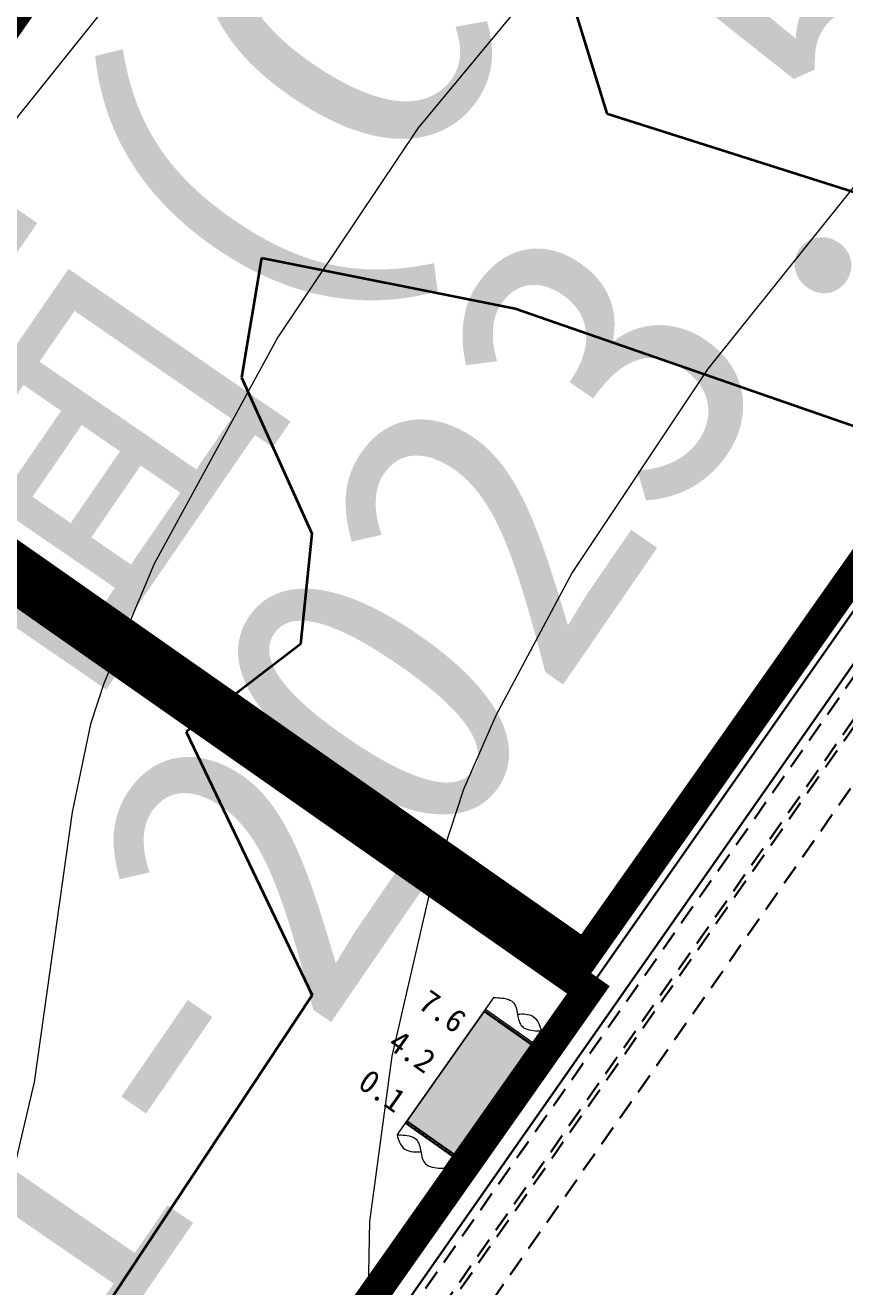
# Model space of a CAD drawing. Header units: inches. Extents: x 36473197 to 36486087, y 3899343 to 3911260.
# Drawn here: x 36480407.9 to 36480549.5, y 3905355 to 3905572.8 of the extents above; entities that cross this region are included whole.
import ezdxf

# ---------------------------------------------------------------- set-up
doc = ezdxf.new("R2010")
doc.units = ezdxf.units.IN
doc.header["$MEASUREMENT"] = 0
doc.linetypes.add('虚线', pattern=[0.0045, 0.00175, -0.001, 0.00175])
doc.layers.get('Defpoints').update_dxf_attribs({"lineweight": 0})
doc.layers.add('0，2022年3季度接续', color=3, linetype='Continuous')
for name, color, linetype, lineweight in [('4煤底板等值线', 7, 'Continuous', 0), ('可采边界', 7, 'Continuous', 0), ('四盘区泄水巷设计', 7, 'Continuous', 0), ('四盘区辅运巷', 7, 'Continuous', 0), ('小柱状', 7, 'Continuous', 0), ('居民地', 7, 'Continuous', 0), ('巷道', 7, 'Continuous', 0), ('巷道注记', 7, 'Continuous', 0), ('西区开拓设计', 7, 'Continuous', 0)]:
    doc.layers.add(name, color=color, linetype=linetype, lineweight=lineweight)
doc.styles.add('仿宋', font='simfang.ttf')
doc.styles.add('宋体', font='SIMSUN.TTC')
doc.styles.add('黑体', font='simhei.ttf')
doc.dimstyles.get("Standard").update_dxf_attribs({"dimtxt": 30, "dimasz": 20, "dimexe": 0.18, "dimexo": 0.0625, "dimgap": 0.09, "dimtad": 1, "dimdec": 0, "dimzin": 0, "dimdsep": 46, "dimtxsty": '仿宋', "dimcen": 0.09, "dimclrd": 150, "dimclre": 150, "dimadec": 0, "dimazin": 0, "dimtfac": 1, "dimtdec": 0, "dimtofl": 0, "dimtmove": 0, "dimatfit": 3, "dimfxl": 1, "dimtolj": 1, "dimtzin": 0, "dimlwd": 0, "dimarcsym": 0})

# ---------------------------------------------------------------- blocks, each defined once
blk = doc.blocks.new('*D204')
at = {"layer": 'Defpoints', "color": 0, "transparency": 16777216}
for p in [(36476925.52, 3911082.36), (36486060.15, 3904950.04), (36485936.09, 3904772.87)]:
    blk.add_point(p, dxfattribs=at)
at = {"layer": '四盘区辅运巷', "color": 150, "lineweight": -2, "transparency": 16777216}
for p, q in [((36476925.55, 3911082.41), (36477049.68, 3911259.68)), ((36485936.12, 3904772.92), (36486060.25, 3904950.19))]:
    blk.add_line(p, q, dxfattribs=at)
at = {"layer": '四盘区辅运巷', "color": 150, "lineweight": 0, "transparency": 16777216}
blk.add_line((36477065.96, 3911248.06), (36486043.76, 3904961.51), dxfattribs=at)
at = {"layer": '四盘区辅运巷', "color": 150, "transparency": 16777216}
for points in [[(36477067.87, 3911250.79), (36477064.05, 3911245.33), (36477049.58, 3911259.53)], [(36486045.68, 3904964.24), (36486041.85, 3904958.78), (36486060.15, 3904950.04)]]:
    blk.add_solid(points, dxfattribs=at)
at = {"layer": '四盘区辅运巷', "color": 0, "transparency": 16777216, "insert": (36481563.62, 3908117.29), "char_height": 30, "attachment_point": 5, "rotation": 324.9991, "style": '仿宋'}
blk.add_mtext('\\A1;1100', dxfattribs=at)
blk = doc.blocks.new('*D224')
at = {"layer": 'Defpoints', "color": 0, "transparency": 16777216}
for p in [(36480515.91, 3905753.51), (36480019.68, 3905112.14), (36480051.32, 3905089.99)]:
    blk.add_point(p, dxfattribs=at)
at = {"layer": '可采边界', "color": 150, "lineweight": -2, "transparency": 16777216}
for p, q in [((36480515.86, 3905753.54), (36480484.13, 3905775.76)), ((36480051.27, 3905090.03), (36480019.54, 3905112.25))]:
    blk.add_line(p, q, dxfattribs=at)
at = {"layer": '可采边界', "color": 150, "lineweight": 0, "transparency": 16777216}
blk.add_line((36480472.81, 3905759.28), (36480031.16, 3905128.53), dxfattribs=at)
at = {"layer": '可采边界', "color": 150, "transparency": 16777216}
for points in [[(36480475.54, 3905757.36), (36480470.07, 3905761.19), (36480484.28, 3905775.66)], [(36480033.89, 3905126.61), (36480028.43, 3905130.44), (36480019.68, 3905112.14)]]:
    blk.add_solid(points, dxfattribs=at)
at = {"layer": '可采边界', "color": 0, "transparency": 16777216, "insert": (36480264.48, 3905435.15), "char_height": 30, "attachment_point": 5, "rotation": 235.0004, "style": '仿宋'}
blk.add_mtext('\\A1;810', dxfattribs=at)

msp = doc.modelspace()

# ---------------------------------------------------------------- hatches: boundary and pattern name
at = {"layer": '小柱状'}
msp.add_hatch(color=7, dxfattribs=at).paths.add_polyline_path([(36480473.86, 3905383.63), (36480482.03, 3905377.87), (36480495.41, 3905396.83), (36480487.23, 3905402.59)], flags=17)
at = {"layer": '小柱状', "lineweight": 0}
h = msp.add_hatch(dxfattribs=at)
h.set_pattern_fill('细粒砂岩_1', color=256, scale=100, angle=-35, style=0, pattern_type=2)
h.set_pattern_definition([(145, (36480487.4427, 3905396.7326), (-0.344146, -0.49149), [0.007222, -0.592778]), (145, (36480487.4469, 3905396.7309), (-0.344146, -0.49149), [0.016, -0.584]), (145, (36480487.4495, 3905396.7303), (-0.344146, -0.49149), [0.021, -0.579]), (145, (36480487.4519, 3905396.7298), (-0.344146, -0.49149), [0.02552, -0.57448]), (145, (36480487.45357, 3905396.7299), (-0.344146, -0.49149), [0.02812, -0.57188]), (145, (36480487.4552, 3905396.72997), (-0.344146, -0.49149), [0.03072, -0.56928]), (145, (36480487.45684, 3905396.73004), (-0.344146, -0.49149), [0.03332, -0.56668]), (145, (36480487.4584, 3905396.7302), (-0.344146, -0.49149), [0.035708, -0.564292]), (145, (36480487.4596, 3905396.73056), (-0.344146, -0.49149), [0.037246, -0.562754]), (145, (36480487.4608, 3905396.73093), (-0.344146, -0.49149), [0.038785, -0.561215]), (145, (36480487.462, 3905396.7313), (-0.344146, -0.49149), [0.040323, -0.559677]), (145, (36480487.4632, 3905396.7317), (-0.344146, -0.49149), [0.04186, -0.55814]), (145, (36480487.4644, 3905396.73207), (-0.344146, -0.49149), [9e-17, -0.6]), (145, (36480487.4644, 3905396.73207), (-0.344146, -0.49149), [0.0434, -0.5566]), (145, (36480487.4653, 3905396.73266), (-0.344146, -0.49149), [0.0442, -0.5558]), (145, (36480487.4662, 3905396.73325), (-0.344146, -0.49149), [0.045, -0.555]), (145, (36480487.4671, 3905396.73384), (-0.344146, -0.49149), [0.0458, -0.5542]), (145, (36480487.468, 3905396.7344), (-0.344146, -0.49149), [0.0466, -0.5534]), (145, (36480487.4689, 3905396.735), (-0.344146, -0.49149), [0.0474, -0.5526]), (145, (36480487.4698, 3905396.7356), (-0.344146, -0.49149), [4e-17, -0.6]), (145, (36480487.4698, 3905396.7356), (-0.344146, -0.49149), [0.0482, -0.5518]), (145, (36480487.4705, 3905396.73635), (-0.344146, -0.49149), [0.048477, -0.551523]), (145, (36480487.4712, 3905396.7371), (-0.344146, -0.49149), [0.048754, -0.551246]), (145, (36480487.4719, 3905396.7378), (-0.344146, -0.49149), [0.04903, -0.55097]), (145, (36480487.47257, 3905396.73856), (-0.344146, -0.49149), [0.049308, -0.550692]), (145, (36480487.47326, 3905396.7393), (-0.344146, -0.49149), [0.049585, -0.550415]), (145, (36480487.47394, 3905396.74004), (-0.344146, -0.49149), [0.04986, -0.55014]), (145, (36480487.4745, 3905396.74086), (-0.344146, -0.49149), [0.04986, -0.55014]), (145, (36480487.475, 3905396.74176), (-0.344146, -0.49149), [0.049585, -0.550415]), (145, (36480487.47544, 3905396.74266), (-0.344146, -0.49149), [0.049308, -0.550692]), (145, (36480487.4759, 3905396.74356), (-0.344146, -0.49149), [0.04903, -0.55097]), (145, (36480487.47636, 3905396.74446), (-0.344146, -0.49149), [0.048754, -0.551246]), (145, (36480487.4768, 3905396.74536), (-0.344146, -0.49149), [0.048477, -0.551523]), (145, (36480487.4773, 3905396.74625), (-0.344146, -0.49149), [0.0482, -0.5518]), (145, (36480487.4378, 3905396.7739), (-0.344146, -0.49149), [4e-17, -0.6]), (145, (36480487.4775, 3905396.7473), (-0.344146, -0.49149), [0.0474, -0.5526]), (145, (36480487.47777, 3905396.74835), (-0.344146, -0.49149), [0.0466, -0.5534]), (145, (36480487.478, 3905396.7494), (-0.344146, -0.49149), [0.0458, -0.5542]), (145, (36480487.47826, 3905396.75045), (-0.344146, -0.49149), [0.045, -0.555]), (145, (36480487.4785, 3905396.7515), (-0.344146, -0.49149), [0.0442, -0.5558]), (145, (36480487.47875, 3905396.75255), (-0.344146, -0.49149), [0.0434, -0.5566]), (145, (36480487.4432, 3905396.77744), (-0.344146, -0.49149), [0, -0.6]), (145, (36480487.4787, 3905396.7538), (-0.344146, -0.49149), [0.04186, -0.55814]), (145, (36480487.47864, 3905396.75507), (-0.344146, -0.49149), [0.040323, -0.559677]), (145, (36480487.4786, 3905396.7563), (-0.344146, -0.49149), [0.038785, -0.561215]), (145, (36480487.4785, 3905396.7576), (-0.344146, -0.49149), [0.037246, -0.562754]), (145, (36480487.4785, 3905396.75885), (-0.344146, -0.49149), [0.035708, -0.564292]), (145, (36480487.47807, 3905396.76035), (-0.344146, -0.49149), [0.03332, -0.56668]), (145, (36480487.4776, 3905396.7619), (-0.344146, -0.49149), [0.03072, -0.56928]), (145, (36480487.4771, 3905396.7635), (-0.344146, -0.49149), [0.02812, -0.57188]), (145, (36480487.4766, 3905396.76505), (-0.344146, -0.49149), [0.02552, -0.57448]), (145, (36480487.4753, 3905396.76716), (-0.344146, -0.49149), [0.021, -0.579]), (145, (36480487.47384, 3905396.7694), (-0.344146, -0.49149), [0.016, -0.584]), (145, (36480487.4719, 3905396.77176), (-0.344146, -0.49149), [0.01011, -0.58989]), (145, (36480487.38176, 3905396.7725), (-0.344146, -0.49149), [0.007222, -0.592778]), (145, (36480487.3859, 3905396.7708), (-0.344146, -0.49149), [0.016, -0.584]), (145, (36480487.38855, 3905396.7702), (-0.344146, -0.49149), [0.021, -0.579]), (145, (36480487.391, 3905396.7697), (-0.344146, -0.49149), [0.02552, -0.57448]), (145, (36480487.3926, 3905396.76977), (-0.344146, -0.49149), [0.02812, -0.57188]), (145, (36480487.39425, 3905396.76984), (-0.344146, -0.49149), [0.03072, -0.56928]), (145, (36480487.3959, 3905396.7699), (-0.344146, -0.49149), [0.03332, -0.56668]), (145, (36480487.39744, 3905396.77005), (-0.344146, -0.49149), [0.035708, -0.564292]), (145, (36480487.39865, 3905396.7704), (-0.344146, -0.49149), [0.037246, -0.562754]), (145, (36480487.39985, 3905396.7708), (-0.344146, -0.49149), [0.038785, -0.561215]), (145, (36480487.40105, 3905396.7712), (-0.344146, -0.49149), [0.040323, -0.559677]), (145, (36480487.40226, 3905396.77156), (-0.344146, -0.49149), [0.04186, -0.55814]), (145, (36480487.40346, 3905396.77194), (-0.344146, -0.49149), [2e-17, -0.6]), (145, (36480487.40346, 3905396.77194), (-0.344146, -0.49149), [0.0434, -0.5566]), (145, (36480487.40436, 3905396.7725), (-0.344146, -0.49149), [0.0442, -0.5558]), (145, (36480487.40526, 3905396.7731), (-0.344146, -0.49149), [0.045, -0.555]), (145, (36480487.40616, 3905396.7737), (-0.344146, -0.49149), [0.0458, -0.5542]), (145, (36480487.40706, 3905396.7743), (-0.344146, -0.49149), [0.0466, -0.5534]), (145, (36480487.40797, 3905396.7749), (-0.344146, -0.49149), [0.0474, -0.5526]), (145, (36480487.40887, 3905396.7755), (-0.344146, -0.49149), [2e-17, -0.6]), (145, (36480487.40887, 3905396.7755), (-0.344146, -0.49149), [0.0482, -0.5518]), (145, (36480487.40955, 3905396.7762), (-0.344146, -0.49149), [0.048477, -0.551523]), (145, (36480487.41024, 3905396.77696), (-0.344146, -0.49149), [0.048754, -0.551246]), (145, (36480487.4109, 3905396.7777), (-0.344146, -0.49149), [0.04903, -0.55097]), (145, (36480487.4116, 3905396.77844), (-0.344146, -0.49149), [0.049308, -0.550692]), (145, (36480487.4123, 3905396.7792), (-0.344146, -0.49149), [0.049585, -0.550415]), (145, (36480487.413, 3905396.7799), (-0.344146, -0.49149), [0.04986, -0.55014]), (145, (36480487.41356, 3905396.78074), (-0.344146, -0.49149), [0.04986, -0.55014]), (145, (36480487.414, 3905396.78163), (-0.344146, -0.49149), [0.049585, -0.550415]), (145, (36480487.4145, 3905396.78253), (-0.344146, -0.49149), [0.049308, -0.550692]), (145, (36480487.41494, 3905396.78343), (-0.344146, -0.49149), [0.04903, -0.55097]), (145, (36480487.4154, 3905396.7843), (-0.344146, -0.49149), [0.048754, -0.551246]), (145, (36480487.41586, 3905396.7852), (-0.344146, -0.49149), [0.048477, -0.551523]), (145, (36480487.4163, 3905396.7861), (-0.344146, -0.49149), [0.0482, -0.5518]), (145, (36480487.37684, 3905396.8138), (-0.344146, -0.49149), [0, -0.6]), (145, (36480487.41657, 3905396.7872), (-0.344146, -0.49149), [0.0474, -0.5526]), (145, (36480487.4168, 3905396.7882), (-0.344146, -0.49149), [0.0466, -0.5534]), (145, (36480487.41706, 3905396.7893), (-0.344146, -0.49149), [0.0458, -0.5542]), (145, (36480487.4173, 3905396.7903), (-0.344146, -0.49149), [0.045, -0.555]), (145, (36480487.41755, 3905396.79137), (-0.344146, -0.49149), [0.0442, -0.5558]), (145, (36480487.4178, 3905396.7924), (-0.344146, -0.49149), [0.0434, -0.5566]), (145, (36480487.38225, 3905396.8173), (-0.344146, -0.49149), [4e-17, -0.6]), (145, (36480487.41774, 3905396.7937), (-0.344146, -0.49149), [0.04186, -0.55814]), (145, (36480487.4177, 3905396.79494), (-0.344146, -0.49149), [0.040323, -0.559677]), (145, (36480487.4176, 3905396.7962), (-0.344146, -0.49149), [0.038785, -0.561215]), (145, (36480487.4176, 3905396.79746), (-0.344146, -0.49149), [0.037246, -0.562754]), (145, (36480487.4175, 3905396.7987), (-0.344146, -0.49149), [0.035708, -0.564292]), (145, (36480487.4171, 3905396.8002), (-0.344146, -0.49149), [0.03332, -0.56668]), (145, (36480487.4166, 3905396.8018), (-0.344146, -0.49149), [0.03072, -0.56928]), (145, (36480487.4161, 3905396.80335), (-0.344146, -0.49149), [0.02812, -0.57188]), (145, (36480487.41564, 3905396.8049), (-0.344146, -0.49149), [0.02552, -0.57448]), (145, (36480487.41436, 3905396.80703), (-0.344146, -0.49149), [0.021, -0.579]), (145, (36480487.4129, 3905396.8093), (-0.344146, -0.49149), [0.016, -0.584]), (145, (36480487.41093, 3905396.81163), (-0.344146, -0.49149), [0.01011, -0.58989]), (145, (36480487.3199, 3905396.8186), (-0.344146, -0.49149), [0.007222, -0.592778]), (145, (36480487.3241, 3905396.8169), (-0.344146, -0.49149), [0.016, -0.584]), (145, (36480487.3267, 3905396.8163), (-0.344146, -0.49149), [0.021, -0.579]), (145, (36480487.32914, 3905396.8158), (-0.344146, -0.49149), [0.02552, -0.57448]), (145, (36480487.3308, 3905396.8159), (-0.344146, -0.49149), [0.02812, -0.57188]), (145, (36480487.3324, 3905396.81595), (-0.344146, -0.49149), [0.03072, -0.56928]), (145, (36480487.33405, 3905396.816), (-0.344146, -0.49149), [0.03332, -0.56668]), (145, (36480487.3356, 3905396.81616), (-0.344146, -0.49149), [0.035708, -0.564292]), (145, (36480487.3368, 3905396.81653), (-0.344146, -0.49149), [0.037246, -0.562754]), (145, (36480487.338, 3905396.8169), (-0.344146, -0.49149), [0.038785, -0.561215]), (145, (36480487.3392, 3905396.8173), (-0.344146, -0.49149), [0.040323, -0.559677]), (145, (36480487.3404, 3905396.81767), (-0.344146, -0.49149), [0.04186, -0.55814]), (145, (36480487.3416, 3905396.81805), (-0.344146, -0.49149), [0, -0.6]), (145, (36480487.3416, 3905396.81805), (-0.344146, -0.49149), [0.0434, -0.5566]), (145, (36480487.3425, 3905396.81864), (-0.344146, -0.49149), [0.0442, -0.5558]), (145, (36480487.3434, 3905396.8192), (-0.344146, -0.49149), [0.045, -0.555]), (145, (36480487.3443, 3905396.8198), (-0.344146, -0.49149), [0.0458, -0.5542]), (145, (36480487.3452, 3905396.8204), (-0.344146, -0.49149), [0.0466, -0.5534]), (145, (36480487.3461, 3905396.821), (-0.344146, -0.49149), [0.0474, -0.5526]), (145, (36480487.347, 3905396.8216), (-0.344146, -0.49149), [3e-17, -0.6]), (145, (36480487.347, 3905396.8216), (-0.344146, -0.49149), [0.0482, -0.5518]), (145, (36480487.3477, 3905396.8223), (-0.344146, -0.49149), [0.048477, -0.551523]), (145, (36480487.3484, 3905396.82306), (-0.344146, -0.49149), [0.048754, -0.551246]), (145, (36480487.3491, 3905396.8238), (-0.344146, -0.49149), [0.04903, -0.55097]), (145, (36480487.3498, 3905396.82454), (-0.344146, -0.49149), [0.049308, -0.550692]), (145, (36480487.35046, 3905396.8253), (-0.344146, -0.49149), [0.049585, -0.550415]), (145, (36480487.35115, 3905396.826), (-0.344146, -0.49149), [0.04986, -0.55014]), (145, (36480487.3517, 3905396.82684), (-0.344146, -0.49149), [0.04986, -0.55014]), (145, (36480487.3522, 3905396.82774), (-0.344146, -0.49149), [0.049585, -0.550415]), (145, (36480487.35265, 3905396.82864), (-0.344146, -0.49149), [0.049308, -0.550692]), (145, (36480487.3531, 3905396.82954), (-0.344146, -0.49149), [0.04903, -0.55097]), (145, (36480487.35357, 3905396.83044), (-0.344146, -0.49149), [0.048754, -0.551246]), (145, (36480487.354, 3905396.83134), (-0.344146, -0.49149), [0.048477, -0.551523]), (145, (36480487.3545, 3905396.83223), (-0.344146, -0.49149), [0.0482, -0.5518]), (145, (36480487.315, 3905396.8599), (-0.344146, -0.49149), [3e-17, -0.6]), (145, (36480487.35473, 3905396.8333), (-0.344146, -0.49149), [0.0474, -0.5526]), (145, (36480487.355, 3905396.83433), (-0.344146, -0.49149), [0.0466, -0.5534]), (145, (36480487.3552, 3905396.8354), (-0.344146, -0.49149), [0.0458, -0.5542]), (145, (36480487.3555, 3905396.8364), (-0.344146, -0.49149), [0.045, -0.555]), (145, (36480487.3557, 3905396.8375), (-0.344146, -0.49149), [0.0442, -0.5558]), (145, (36480487.35596, 3905396.8385), (-0.344146, -0.49149), [0.0434, -0.5566]), (145, (36480487.3204, 3905396.8634), (-0.344146, -0.49149), [3e-17, -0.6]), (145, (36480487.3559, 3905396.8398), (-0.344146, -0.49149), [0.04186, -0.55814]), (145, (36480487.35585, 3905396.84105), (-0.344146, -0.49149), [0.040323, -0.559677]), (145, (36480487.3558, 3905396.8423), (-0.344146, -0.49149), [0.038785, -0.561215]), (145, (36480487.35574, 3905396.84357), (-0.344146, -0.49149), [0.037246, -0.562754]), (145, (36480487.3557, 3905396.8448), (-0.344146, -0.49149), [0.035708, -0.564292]), (145, (36480487.3553, 3905396.84633), (-0.344146, -0.49149), [0.03332, -0.56668]), (145, (36480487.3548, 3905396.8479), (-0.344146, -0.49149), [0.03072, -0.56928]), (145, (36480487.3543, 3905396.84946), (-0.344146, -0.49149), [0.02812, -0.57188]), (145, (36480487.3538, 3905396.851), (-0.344146, -0.49149), [0.02552, -0.57448]), (145, (36480487.3525, 3905396.85314), (-0.344146, -0.49149), [0.021, -0.579]), (145, (36480487.35105, 3905396.8554), (-0.344146, -0.49149), [0.016, -0.584]), (145, (36480487.3491, 3905396.85774), (-0.344146, -0.49149), [0.01011, -0.58989]), (145, (36480487.0249, 3905396.65894), (-0.344146, -0.49149), [0.007222, -0.592778]), (145, (36480487.02906, 3905396.65724), (-0.344146, -0.49149), [0.016, -0.584]), (145, (36480487.0317, 3905396.6566), (-0.344146, -0.49149), [0.021, -0.579]), (145, (36480487.0341, 3905396.65615), (-0.344146, -0.49149), [0.02552, -0.57448]), (145, (36480487.03575, 3905396.6562), (-0.344146, -0.49149), [0.02812, -0.57188]), (145, (36480487.0374, 3905396.6563), (-0.344146, -0.49149), [0.03072, -0.56928]), (145, (36480487.039, 3905396.6564), (-0.344146, -0.49149), [0.03332, -0.56668]), (145, (36480487.0406, 3905396.6565), (-0.344146, -0.49149), [0.035708, -0.564292]), (145, (36480487.0418, 3905396.6569), (-0.344146, -0.49149), [0.037246, -0.562754]), (145, (36480487.043, 3905396.65726), (-0.344146, -0.49149), [0.038785, -0.561215]), (145, (36480487.0442, 3905396.65764), (-0.344146, -0.49149), [0.040323, -0.559677]), (145, (36480487.0454, 3905396.658), (-0.344146, -0.49149), [0.04186, -0.55814]), (145, (36480487.0466, 3905396.6584), (-0.344146, -0.49149), [1e-17, -0.6]), (145, (36480487.0466, 3905396.6584), (-0.344146, -0.49149), [0.0434, -0.5566]), (145, (36480487.0475, 3905396.659), (-0.344146, -0.49149), [0.0442, -0.5558]), (145, (36480487.0484, 3905396.6596), (-0.344146, -0.49149), [0.045, -0.555]), (145, (36480487.0493, 3905396.66016), (-0.344146, -0.49149), [0.0458, -0.5542]), (145, (36480487.0502, 3905396.66075), (-0.344146, -0.49149), [0.0466, -0.5534]), (145, (36480487.0511, 3905396.66134), (-0.344146, -0.49149), [0.0474, -0.5526]), (145, (36480487.052, 3905396.66193), (-0.344146, -0.49149), [0, -0.6]), (145, (36480487.052, 3905396.66193), (-0.344146, -0.49149), [0.0482, -0.5518]), (145, (36480487.0527, 3905396.6627), (-0.344146, -0.49149), [0.048477, -0.551523]), (145, (36480487.0534, 3905396.6634), (-0.344146, -0.49149), [0.048754, -0.551246]), (145, (36480487.05406, 3905396.66415), (-0.344146, -0.49149), [0.04903, -0.55097]), (145, (36480487.05475, 3905396.6649), (-0.344146, -0.49149), [0.049308, -0.550692]), (145, (36480487.05544, 3905396.66563), (-0.344146, -0.49149), [0.049585, -0.550415]), (145, (36480487.0561, 3905396.6664), (-0.344146, -0.49149), [0.04986, -0.55014]), (145, (36480487.0567, 3905396.6672), (-0.344146, -0.49149), [0.04986, -0.55014]), (145, (36480487.05716, 3905396.6681), (-0.344146, -0.49149), [0.049585, -0.550415]), (145, (36480487.0576, 3905396.669), (-0.344146, -0.49149), [0.049308, -0.550692]), (145, (36480487.0581, 3905396.6699), (-0.344146, -0.49149), [0.04903, -0.55097]), (145, (36480487.05854, 3905396.6708), (-0.344146, -0.49149), [0.048754, -0.551246]), (145, (36480487.059, 3905396.6717), (-0.344146, -0.49149), [0.048477, -0.551523]), (145, (36480487.05946, 3905396.6726), (-0.344146, -0.49149), [0.0482, -0.5518]), (145, (36480487.02, 3905396.7002), (-0.344146, -0.49149), [2e-17, -0.6]), (145, (36480487.0597, 3905396.67363), (-0.344146, -0.49149), [0.0474, -0.5526]), (145, (36480487.05995, 3905396.6747), (-0.344146, -0.49149), [0.0466, -0.5534]), (145, (36480487.0602, 3905396.6757), (-0.344146, -0.49149), [0.0458, -0.5542]), (145, (36480487.06044, 3905396.6768), (-0.344146, -0.49149), [0.045, -0.555]), (145, (36480487.0607, 3905396.6778), (-0.344146, -0.49149), [0.0442, -0.5558]), (145, (36480487.06093, 3905396.6789), (-0.344146, -0.49149), [0.0434, -0.5566]), (145, (36480487.0254, 3905396.70377), (-0.344146, -0.49149), [4e-17, -0.6]), (145, (36480487.0609, 3905396.68013), (-0.344146, -0.49149), [0.04186, -0.55814]), (145, (36480487.0608, 3905396.6814), (-0.344146, -0.49149), [0.040323, -0.559677]), (145, (36480487.06076, 3905396.68265), (-0.344146, -0.49149), [0.038785, -0.561215]), (145, (36480487.0607, 3905396.6839), (-0.344146, -0.49149), [0.037246, -0.562754]), (145, (36480487.06065, 3905396.6852), (-0.344146, -0.49149), [0.035708, -0.564292]), (145, (36480487.06025, 3905396.6867), (-0.344146, -0.49149), [0.03332, -0.56668]), (145, (36480487.05976, 3905396.68824), (-0.344146, -0.49149), [0.03072, -0.56928]), (145, (36480487.05926, 3905396.6898), (-0.344146, -0.49149), [0.02812, -0.57188]), (145, (36480487.0588, 3905396.6914), (-0.344146, -0.49149), [0.02552, -0.57448]), (145, (36480487.0575, 3905396.6935), (-0.344146, -0.49149), [0.021, -0.579]), (145, (36480487.056, 3905396.69574), (-0.344146, -0.49149), [0.016, -0.584]), (145, (36480487.05407, 3905396.6981), (-0.344146, -0.49149), [0.01011, -0.58989]), (145, (36480486.96394, 3905396.6988), (-0.344146, -0.49149), [0.007222, -0.592778]), (145, (36480486.9681, 3905396.6971), (-0.344146, -0.49149), [0.016, -0.584]), (145, (36480486.97073, 3905396.6965), (-0.344146, -0.49149), [0.021, -0.579]), (145, (36480486.97316, 3905396.696), (-0.344146, -0.49149), [0.02552, -0.57448]), (145, (36480486.9748, 3905396.6961), (-0.344146, -0.49149), [0.02812, -0.57188]), (145, (36480486.97643, 3905396.69617), (-0.344146, -0.49149), [0.03072, -0.56928]), (145, (36480486.9781, 3905396.69624), (-0.344146, -0.49149), [0.03332, -0.56668]), (145, (36480486.9796, 3905396.6964), (-0.344146, -0.49149), [0.035708, -0.564292]), (145, (36480486.9808, 3905396.69676), (-0.344146, -0.49149), [0.037246, -0.562754]), (145, (36480486.98203, 3905396.69713), (-0.344146, -0.49149), [0.038785, -0.561215]), (145, (36480486.98323, 3905396.6975), (-0.344146, -0.49149), [0.040323, -0.559677]), (145, (36480486.98444, 3905396.6979), (-0.344146, -0.49149), [0.04186, -0.55814]), (145, (36480486.98564, 3905396.69827), (-0.344146, -0.49149), [0, -0.6]), (145, (36480486.98564, 3905396.69827), (-0.344146, -0.49149), [0.0434, -0.5566]), (145, (36480486.98654, 3905396.69886), (-0.344146, -0.49149), [0.0442, -0.5558]), (145, (36480486.98744, 3905396.69945), (-0.344146, -0.49149), [0.045, -0.555]), (145, (36480486.98835, 3905396.70004), (-0.344146, -0.49149), [0.0458, -0.5542]), (145, (36480486.98925, 3905396.7006), (-0.344146, -0.49149), [0.0466, -0.5534]), (145, (36480486.99015, 3905396.7012), (-0.344146, -0.49149), [0.0474, -0.5526]), (145, (36480486.99105, 3905396.7018), (-0.344146, -0.49149), [2e-17, -0.6]), (145, (36480486.99105, 3905396.7018), (-0.344146, -0.49149), [0.0482, -0.5518]), (145, (36480486.99174, 3905396.70255), (-0.344146, -0.49149), [0.048477, -0.551523]), (145, (36480486.9924, 3905396.7033), (-0.344146, -0.49149), [0.048754, -0.551246]), (145, (36480486.9931, 3905396.704), (-0.344146, -0.49149), [0.04903, -0.55097]), (145, (36480486.9938, 3905396.70476), (-0.344146, -0.49149), [0.049308, -0.550692]), (145, (36480486.9945, 3905396.7055), (-0.344146, -0.49149), [0.049585, -0.550415]), (145, (36480486.9952, 3905396.70624), (-0.344146, -0.49149), [0.04986, -0.55014]), (145, (36480486.99574, 3905396.70706), (-0.344146, -0.49149), [0.04986, -0.55014]), (145, (36480486.9962, 3905396.70796), (-0.344146, -0.49149), [0.049585, -0.550415]), (145, (36480486.99666, 3905396.70886), (-0.344146, -0.49149), [0.049308, -0.550692]), (145, (36480486.9971, 3905396.70976), (-0.344146, -0.49149), [0.04903, -0.55097]), (145, (36480486.9976, 3905396.71066), (-0.344146, -0.49149), [0.048754, -0.551246]), (145, (36480486.99805, 3905396.71156), (-0.344146, -0.49149), [0.048477, -0.551523]), (145, (36480486.9985, 3905396.71245), (-0.344146, -0.49149), [0.0482, -0.5518]), (145, (36480486.959, 3905396.7401), (-0.344146, -0.49149), [2e-17, -0.6]), (145, (36480486.99875, 3905396.7135), (-0.344146, -0.49149), [0.0474, -0.5526]), (145, (36480486.999, 3905396.71455), (-0.344146, -0.49149), [0.0466, -0.5534]), (145, (36480486.99924, 3905396.7156), (-0.344146, -0.49149), [0.0458, -0.5542]), (145, (36480486.9995, 3905396.71665), (-0.344146, -0.49149), [0.045, -0.555]), (145, (36480486.99973, 3905396.7177), (-0.344146, -0.49149), [0.0442, -0.5558]), (145, (36480487, 3905396.71875), (-0.344146, -0.49149), [0.0434, -0.5566]), (145, (36480486.9644, 3905396.74364), (-0.344146, -0.49149), [2e-17, -0.6]), (145, (36480486.9999, 3905396.72), (-0.344146, -0.49149), [0.04186, -0.55814]), (145, (36480486.99987, 3905396.72127), (-0.344146, -0.49149), [0.040323, -0.559677]), (145, (36480486.9998, 3905396.7225), (-0.344146, -0.49149), [0.038785, -0.561215]), (145, (36480486.99975, 3905396.7238), (-0.344146, -0.49149), [0.037246, -0.562754]), (145, (36480486.9997, 3905396.72505), (-0.344146, -0.49149), [0.035708, -0.564292]), (145, (36480486.9993, 3905396.72655), (-0.344146, -0.49149), [0.03332, -0.56668]), (145, (36480486.9988, 3905396.7281), (-0.344146, -0.49149), [0.03072, -0.56928]), (145, (36480486.9983, 3905396.7297), (-0.344146, -0.49149), [0.02812, -0.57188]), (145, (36480486.9978, 3905396.73125), (-0.344146, -0.49149), [0.02552, -0.57448]), (145, (36480486.99654, 3905396.73336), (-0.344146, -0.49149), [0.021, -0.579]), (145, (36480486.99507, 3905396.7356), (-0.344146, -0.49149), [0.016, -0.584]), (145, (36480486.9931, 3905396.73796), (-0.344146, -0.49149), [0.01011, -0.58989]), (145, (36480486.9021, 3905396.7449), (-0.344146, -0.49149), [0.007222, -0.592778]), (145, (36480486.9063, 3905396.7432), (-0.344146, -0.49149), [0.016, -0.584]), (145, (36480486.9089, 3905396.7426), (-0.344146, -0.49149), [0.021, -0.579]), (145, (36480486.9113, 3905396.7421), (-0.344146, -0.49149), [0.02552, -0.57448]), (145, (36480486.91296, 3905396.7422), (-0.344146, -0.49149), [0.02812, -0.57188]), (145, (36480486.9146, 3905396.7423), (-0.344146, -0.49149), [0.03072, -0.56928]), (145, (36480486.91623, 3905396.74235), (-0.344146, -0.49149), [0.03332, -0.56668]), (145, (36480486.9178, 3905396.7425), (-0.344146, -0.49149), [0.035708, -0.564292]), (145, (36480486.919, 3905396.74286), (-0.344146, -0.49149), [0.037246, -0.562754]), (145, (36480486.9202, 3905396.74324), (-0.344146, -0.49149), [0.038785, -0.561215]), (145, (36480486.9214, 3905396.7436), (-0.344146, -0.49149), [0.040323, -0.559677]), (145, (36480486.9226, 3905396.744), (-0.344146, -0.49149), [0.04186, -0.55814]), (145, (36480486.9238, 3905396.7444), (-0.344146, -0.49149), [2e-17, -0.6]), (145, (36480486.9238, 3905396.7444), (-0.344146, -0.49149), [0.0434, -0.5566]), (145, (36480486.9247, 3905396.74496), (-0.344146, -0.49149), [0.0442, -0.5558]), (145, (36480486.9256, 3905396.74555), (-0.344146, -0.49149), [0.045, -0.555]), (145, (36480486.9265, 3905396.74614), (-0.344146, -0.49149), [0.0458, -0.5542]), (145, (36480486.9274, 3905396.74673), (-0.344146, -0.49149), [0.0466, -0.5534]), (145, (36480486.9283, 3905396.7473), (-0.344146, -0.49149), [0.0474, -0.5526]), (145, (36480486.9292, 3905396.7479), (-0.344146, -0.49149), [0, -0.6]), (145, (36480486.9292, 3905396.7479), (-0.344146, -0.49149), [0.0482, -0.5518]), (145, (36480486.9299, 3905396.74865), (-0.344146, -0.49149), [0.048477, -0.551523]), (145, (36480486.9306, 3905396.7494), (-0.344146, -0.49149), [0.048754, -0.551246]), (145, (36480486.9313, 3905396.75013), (-0.344146, -0.49149), [0.04903, -0.55097]), (145, (36480486.93196, 3905396.7509), (-0.344146, -0.49149), [0.049308, -0.550692]), (145, (36480486.93265, 3905396.7516), (-0.344146, -0.49149), [0.049585, -0.550415]), (145, (36480486.93333, 3905396.75235), (-0.344146, -0.49149), [0.04986, -0.55014]), (145, (36480486.9339, 3905396.75317), (-0.344146, -0.49149), [0.04986, -0.55014]), (145, (36480486.93437, 3905396.75407), (-0.344146, -0.49149), [0.049585, -0.550415]), (145, (36480486.9348, 3905396.75497), (-0.344146, -0.49149), [0.049308, -0.550692]), (145, (36480486.9353, 3905396.75587), (-0.344146, -0.49149), [0.04903, -0.55097]), (145, (36480486.93575, 3905396.75676), (-0.344146, -0.49149), [0.048754, -0.551246]), (145, (36480486.9362, 3905396.75766), (-0.344146, -0.49149), [0.048477, -0.551523]), (145, (36480486.93667, 3905396.75856), (-0.344146, -0.49149), [0.0482, -0.5518]), (145, (36480486.8972, 3905396.7862), (-0.344146, -0.49149), [0, -0.6]), (145, (36480486.9369, 3905396.7596), (-0.344146, -0.49149), [0.0474, -0.5526]), (145, (36480486.93716, 3905396.76066), (-0.344146, -0.49149), [0.0466, -0.5534]), (145, (36480486.9374, 3905396.7617), (-0.344146, -0.49149), [0.0458, -0.5542]), (145, (36480486.93765, 3905396.76276), (-0.344146, -0.49149), [0.045, -0.555]), (145, (36480486.9379, 3905396.7638), (-0.344146, -0.49149), [0.0442, -0.5558]), (145, (36480486.93814, 3905396.76485), (-0.344146, -0.49149), [0.0434, -0.5566]), (145, (36480486.9026, 3905396.78975), (-0.344146, -0.49149), [4e-17, -0.6]), (145, (36480486.9381, 3905396.7661), (-0.344146, -0.49149), [0.04186, -0.55814]), (145, (36480486.93803, 3905396.7674), (-0.344146, -0.49149), [0.040323, -0.559677]), (145, (36480486.938, 3905396.76863), (-0.344146, -0.49149), [0.038785, -0.561215]), (145, (36480486.9379, 3905396.7699), (-0.344146, -0.49149), [0.037246, -0.562754]), (145, (36480486.93786, 3905396.77115), (-0.344146, -0.49149), [0.035708, -0.564292]), (145, (36480486.93746, 3905396.77266), (-0.344146, -0.49149), [0.03332, -0.56668]), (145, (36480486.93696, 3905396.7742), (-0.344146, -0.49149), [0.03072, -0.56928]), (145, (36480486.9365, 3905396.7758), (-0.344146, -0.49149), [0.02812, -0.57188]), (145, (36480486.936, 3905396.77735), (-0.344146, -0.49149), [0.02552, -0.57448]), (145, (36480486.9347, 3905396.77947), (-0.344146, -0.49149), [0.021, -0.579]), (145, (36480486.93323, 3905396.7817), (-0.344146, -0.49149), [0.016, -0.584]), (145, (36480486.9313, 3905396.78407), (-0.344146, -0.49149), [0.01011, -0.58989])])
h.paths.add_polyline_path([(36480487.18, 3905402.52), (36480495.36, 3905396.76), (36480495.59, 3905397.08), (36480487.41, 3905402.85)], flags=17)
h = msp.add_hatch(dxfattribs=at)
h.set_pattern_fill('泥岩_1_1', color=256, scale=133.333333, angle=-35, style=0, pattern_type=2)
h.set_pattern_definition([(145, (36480473.4135, 3905377.3457), (-0.45886, -0.65532), [0.266667, -0.533333]), (325, (36480473.7521, 3905377.5969), (0.45886, 0.65532), [0.266667, -0.533333]), (325, (36480473.2551, 3905377.7007), (0.45886, 0.65532), []), (325, (36480473.0257, 3905377.3731), (0.45886, 0.65532), [])])
h.paths.add_polyline_path([(36480473.58, 3905383.23), (36480481.76, 3905377.47), (36480481.99, 3905377.8), (36480473.81, 3905383.56)], flags=17)

# ---------------------------------------------------------------- linework, layer by layer
at = {"layer": '0，2022年3季度接续', "color": 160, "const_width": 5.29}
msp.add_lwpolyline([(36480362.18, 3905511.84), (36480504.57, 3905412.13), (36480715.26, 3905710.93), (36480571.89, 3905811.32), (36480362.18, 3905511.84)], dxfattribs=at)
at = {"layer": '0，2022年3季度接续', "color": 1, "true_color": 0xff0000, "const_width": 5.29}
msp.add_lwpolyline([(36480117.26, 3905157.38), (36480259.48, 3905057.46), (36480505.17, 3905406.23), (36480360.13, 3905507.79), (36480117.26, 3905157.38)], dxfattribs=at)
at = {"layer": '4煤底板等值线', "color": 7, "linetype": 'Continuous', "lineweight": 0, "flags": 128}
for points in [[(36480384.5, 3905529.47), (36480421.87, 3905576.08), (36480498.52, 3905656.42), (36480536.34, 3905690.54), (36480594.53, 3905733.28), (36480617.17, 3905753.49), (36480634.28, 3905771.86), (36480643.35, 3905783.62), (36480648.64, 3905791.88), (36480652.69, 3905800.06), (36480659.25, 3905817.24), (36480685.74, 3905922.33)], [(36480741.04, 3905881.46), (36480729.45, 3905815.81), (36480726.35, 3905805.49), (36480718.34, 3905785.38), (36480708.52, 3905766.07), (36480700.01, 3905752.32), (36480693.72, 3905743.62), (36480690.34, 3905739.48), (36480683.09, 3905731.87), (36480621.43, 3905682.58), (36480553.56, 3905634.3), (36480532.09, 3905616.89), (36480502.47, 3905587.36), (36480475.76, 3905555.13), (36480451.52, 3905518.94), (36480430.15, 3905479.78), (36480421.46, 3905459.15), (36480419.18, 3905452.09), (36480415.99, 3905436.9), (36480409.45, 3905390.27), (36480404.41, 3905368.91)], [(36480800.17, 3905859.02), (36480782.14, 3905787.28), (36480768.02, 3905745.93), (36480756.4, 3905719.51), (36480749.56, 3905706.85), (36480738.91, 3905690.89), (36480726.9, 3905675.86), (36480718.19, 3905666.46), (36480702.98, 3905652.77), (36480686.63, 3905640.4), (36480675.18, 3905632.92), (36480609.07, 3905598.77), (36480600.17, 3905593.15), (36480592.2, 3905587.08), (36480577.19, 3905573.63), (36480556.28, 3905551.48), (36480525.8, 3905513.51), (36480502.39, 3905478.32), (36480489.17, 3905453.64), (36480483.61, 3905440.84), (36480477.68, 3905422.76), (36480471.22, 3905394.79), (36480467.39, 3905366.25), (36480466.18, 3905303.44)]]:
    msp.add_lwpolyline(points, dxfattribs=at)
at = {"layer": '四盘区泄水巷设计', "color": 30, "linetype": '虚线', "lineweight": 30, "ltscale": 2000, "true_color": 0xff8000}
for p, q in [((36480057.48, 3904755.46), (36480681.18, 3905646.19)), ((36480139.03, 3904864.61), (36480684.62, 3905643.79))]:
    msp.add_line(p, q, dxfattribs=at)
at = {"layer": '小柱状', "color": 7, "linetype": 'Continuous', "lineweight": 0}
for p, q in [((36480472.19, 3905381.26), (36480488.9, 3905404.96)), ((36480480.31, 3905375.43), (36480497.03, 3905399.13))]:
    msp.add_line(p, q, dxfattribs=at)
at = {"layer": '小柱状', "color": 7, "linetype": 'Continuous', "lineweight": 0, "flags": 128}
for points in [[(36480488.86, 3905404.89), (36480488.91, 3905404.89), (36480489.05, 3905404.89), (36480489.27, 3905404.89), (36480489.55, 3905404.88), (36480489.87, 3905404.86), (36480490.22, 3905404.82), (36480490.59, 3905404.77), (36480490.96, 3905404.7), (36480491.3, 3905404.6), (36480491.62, 3905404.47), (36480491.89, 3905404.32), (36480492.12, 3905404.13), (36480492.3, 3905403.92), (36480492.46, 3905403.69), (36480492.58, 3905403.44), (36480492.68, 3905403.17), (36480492.76, 3905402.89), (36480492.83, 3905402.6), (36480492.89, 3905402.31), (36480492.99, 3905401.71), (36480493.05, 3905401.42), (36480493.12, 3905401.13), (36480493.2, 3905400.85), (36480493.3, 3905400.58), (36480493.43, 3905400.33), (36480493.58, 3905400.1), (36480493.77, 3905399.89), (36480493.99, 3905399.7), (36480494.26, 3905399.55), (36480494.58, 3905399.42), (36480494.93, 3905399.32), (36480495.29, 3905399.25), (36480495.66, 3905399.2), (36480496.01, 3905399.16), (36480496.34, 3905399.14), (36480496.62, 3905399.13), (36480496.83, 3905399.13), (36480496.98, 3905399.13), (36480497.03, 3905399.13)], [(36480492.94, 3905402.01), (36480492.99, 3905402.02), (36480493.13, 3905402.03), (36480493.35, 3905402.05), (36480493.62, 3905402.07), (36480493.94, 3905402.07), (36480494.29, 3905402.05), (36480494.66, 3905402), (36480495.03, 3905401.91), (36480495.38, 3905401.78), (36480495.7, 3905401.59), (36480495.99, 3905401.35), (36480496.23, 3905401.06), (36480496.44, 3905400.74), (36480496.61, 3905400.41), (36480496.75, 3905400.09), (36480496.86, 3905399.79), (36480496.93, 3905399.52), (36480496.99, 3905399.31), (36480497.02, 3905399.18), (36480497.03, 3905399.13)], [(36480472.14, 3905381.19), (36480472.19, 3905381.19), (36480472.34, 3905381.19), (36480472.55, 3905381.19), (36480472.83, 3905381.18), (36480473.16, 3905381.16), (36480473.51, 3905381.12), (36480473.88, 3905381.07), (36480474.24, 3905381), (36480474.59, 3905380.9), (36480474.91, 3905380.77), (36480475.18, 3905380.62), (36480475.4, 3905380.43), (36480475.59, 3905380.22), (36480475.74, 3905379.99), (36480475.87, 3905379.74), (36480475.97, 3905379.47), (36480476.05, 3905379.19), (36480476.12, 3905378.9), (36480476.18, 3905378.61), (36480476.28, 3905378.01), (36480476.34, 3905377.72), (36480476.4, 3905377.43), (36480476.49, 3905377.15), (36480476.59, 3905376.88), (36480476.71, 3905376.63), (36480476.87, 3905376.4), (36480477.05, 3905376.19), (36480477.28, 3905376), (36480477.55, 3905375.85), (36480477.87, 3905375.72), (36480478.21, 3905375.62), (36480478.58, 3905375.55), (36480478.95, 3905375.5), (36480479.3, 3905375.46), (36480479.62, 3905375.44), (36480479.9, 3905375.43), (36480480.12, 3905375.43), (36480480.26, 3905375.43), (36480480.31, 3905375.43)], [(36480472.14, 3905381.19), (36480472.15, 3905381.14), (36480472.18, 3905381), (36480472.23, 3905380.8), (36480472.31, 3905380.53), (36480472.42, 3905380.23), (36480472.56, 3905379.91), (36480472.73, 3905379.58), (36480472.93, 3905379.26), (36480473.18, 3905378.97), (36480473.46, 3905378.73), (36480473.79, 3905378.54), (36480474.14, 3905378.41), (36480474.51, 3905378.32), (36480474.88, 3905378.27), (36480475.23, 3905378.25), (36480475.55, 3905378.25), (36480475.82, 3905378.26), (36480476.04, 3905378.28), (36480476.18, 3905378.3), (36480476.23, 3905378.31)]]:
    msp.add_lwpolyline(points, dxfattribs=at)
at = {"layer": '小柱状', "linetype": 'Continuous', "flags": 128}
for points in [[(36480473.81, 3905383.56), (36480481.99, 3905377.8), (36480495.36, 3905396.76), (36480487.18, 3905402.52), (36480473.81, 3905383.56)], [(36480487.18, 3905402.52), (36480495.36, 3905396.76), (36480495.59, 3905397.08), (36480487.41, 3905402.85), (36480487.18, 3905402.52)], [(36480473.58, 3905383.23), (36480481.76, 3905377.47), (36480481.99, 3905377.8), (36480473.81, 3905383.56), (36480473.58, 3905383.23)]]:
    msp.add_lwpolyline(points, dxfattribs=at)
at = {"layer": '小柱状', "color": 7, "linetype": 'Continuous', "flags": 128}
msp.add_lwpolyline([(36480473.81, 3905383.56), (36480481.99, 3905377.8), (36480495.36, 3905396.76), (36480487.18, 3905402.52), (36480473.81, 3905383.56)], dxfattribs=at)
at = {"layer": '小柱状', "color": 7}
msp.add_lwpolyline([(36480473.86, 3905383.63), (36480482.03, 3905377.87), (36480495.41, 3905396.83), (36480487.23, 3905402.59), (36480473.86, 3905383.63)], dxfattribs=at)
at = {"layer": '居民地', "color": 254, "linetype": 'Continuous', "lineweight": 35, "true_color": 0xd7d7d7}
for p, q in [((36480500.03, 3905584.67, 0.2), (36480508.37, 3905557.58, 0.2)), ((36480508.37, 3905557.58, 0.2), (36480579.27, 3905535.08, 0.2)), ((36480448.72, 3905532.58, 0.2), (36480445.23, 3905512, 0.2)), ((36480492.52, 3905523.83, 0.2), (36480448.72, 3905532.58, 0.2)), ((36480562.17, 3905499.66, 0.2), (36480492.52, 3905523.83, 0.2)), ((36480445.23, 3905512, 0.2), (36480457.42, 3905485.02, 0.2)), ((36480457.42, 3905485.02, 0.2), (36480455.44, 3905465.94, 0.2)), ((36480455.44, 3905465.94, 0.2), (36480435.68, 3905450.8, 0.2)), ((36480435.68, 3905450.8, 0.2), (36480457.48, 3905405.32, 0.2)), ((36480457.48, 3905405.32, 0.2), (36480403.82, 3905324.27, 0.2))]:
    msp.add_line(p, q, dxfattribs=at)
at = {"layer": '巷道', "color": 7, "lineweight": 30, "flags": 128}
for points in [[(36480138.09, 3904872.92), (36480724.57, 3905710.51)], [(36480425.01, 3905291.76), (36480579.26, 3905512.05)]]:
    msp.add_lwpolyline(points, dxfattribs=at)
at = {"layer": '西区开拓设计', "color": 7, "linetype": '虚线', "lineweight": 30, "ltscale": 2000}
msp.add_line((36479597.02, 3904088.28, 0.2), (36480729.58, 3905706.87, 0.2), dxfattribs=at)
at = {"layer": '西区开拓设计', "color": 7, "linetype": '虚线', "lineweight": 30, "ltscale": 2000, "elevation": 0.2, "flags": 128}
msp.add_lwpolyline([(36480412.84, 3905244.39), (36480642.2, 3905572.11)], dxfattribs=at)

# ---------------------------------------------------------------- texts
at = {"layer": '小柱状', "style": '黑体'}
for s, p in [('7.6', (36480475.51, 3905403.27)), ('4.2', (36480470.27, 3905396.33)), ('0.1', (36480465.11, 3905389.54))]:
    msp.add_text(s, height=4, rotation=324.8079, dxfattribs=at).set_placement(p)
at = {"layer": '巷道注记', "color": 1, "true_color": 0xff0000, "style": '宋体'}
for s, p in [('2023.1.1-2023.5.31', (36480278.52, 3905135.56, -0.4)), ('3406工作面(C1)', (36480252.54, 3905221.72, -0.2)), ('3405工作面', (36480488.14, 3905063.78, -0.2))]:
    msp.add_text(s, height=52, rotation=55.497, dxfattribs=at).set_placement(p)

# ---------------------------------------------------------------- dimensions: what is measured, and where the dimension line sits
at = {"layer": '可采边界', "color": 177, "true_color": 0x293189}
dim = msp.add_aligned_dim(p1=(36480515.91, 3905753.51), p2=(36480051.32, 3905089.99), distance=-38.62, dimstyle='Standard', dxfattribs=at)
dim.commit()
dim.dimension.update_dxf_attribs({"geometry": '*D224', "text_midpoint": (36480264.48, 3905435.15)})
at = {"layer": '四盘区辅运巷'}
dim = msp.add_aligned_dim(p1=(36476925.52, 3911082.36), p2=(36485936.09, 3904772.87), distance=216.29, text='1100', dimstyle='Standard', dxfattribs=at)
dim.commit()
dim.dimension.update_dxf_attribs({"geometry": '*D204', "text_midpoint": (36481563.62, 3908117.29)})

doc.saveas('drawing.dxf')
